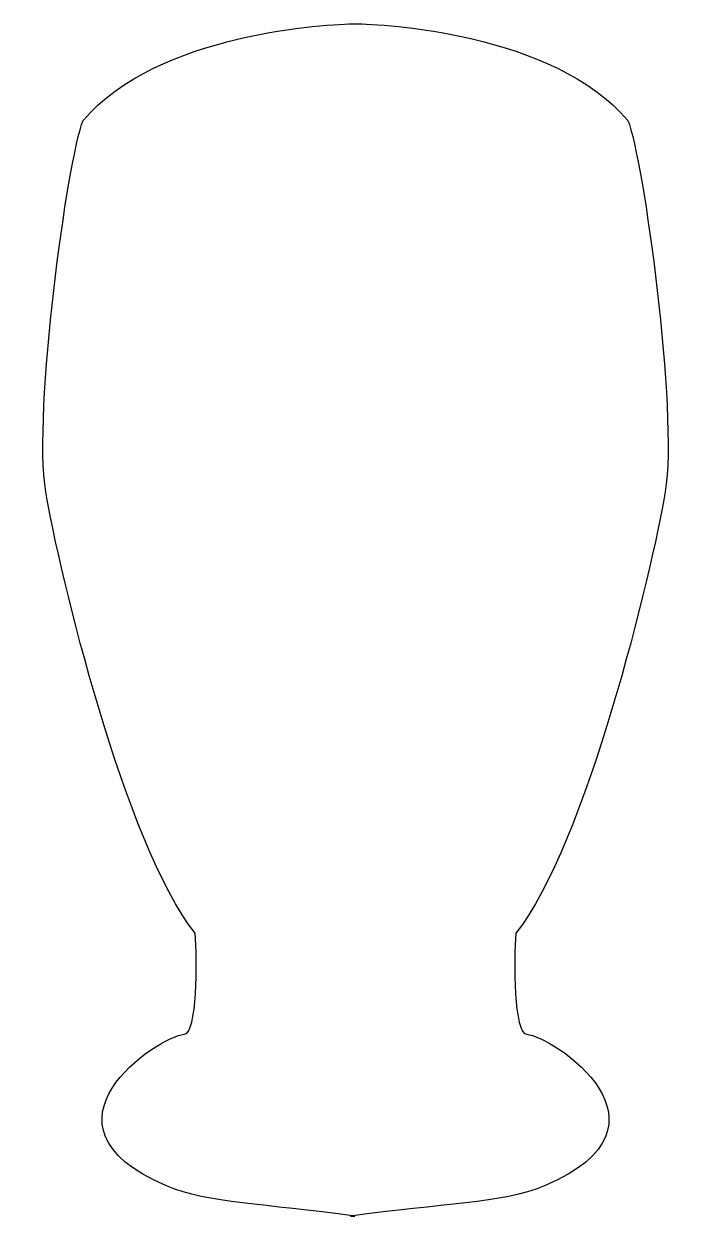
# Model space of a CAD drawing. Header units: centimetres. Extents: x -4 to 4, y -7.2 to 7.2.
import ezdxf

# ---------------------------------------------------------------- set-up
doc = ezdxf.new("R2010")
doc.units = ezdxf.units.CM
doc.header["$MEASUREMENT"] = 0
doc.layers.add('Camada 1', color=7, linetype='Continuous')

msp = doc.modelspace()

# ---------------------------------------------------------------- linework, layer by layer
at = {"layer": 'Camada 1'}
msp.add_open_spline([(-0.06175, -7.18049), (1.03548, -7.02457), (1.7634, -7.03277), (2.27539, -6.81597), (2.27539, -6.81597), (3.99478, -6.08789), (2.37397, -5.01101), (2.06372, -4.99034), (2.06372, -4.99034), (1.90497, -4.99034), (1.90497, -4.09076), (1.93143, -3.77326), (1.93143, -3.77326), (2.7781, -2.71493), (3.57185, 0.59236), (3.7306, 1.54486), (3.7306, 1.54486), (3.88935, 2.49736), (3.46602, 5.56653), (3.28081, 6.01632), (3.28081, 6.01632), (2.38123, 7.07465), (0.31748, 7.18049), (-0.00002, 7.18049), (-0.00002, 7.18049), (-0.31752, 7.18049), (-2.38127, 7.07466), (-3.28085, 6.01632), (-3.28085, 6.01632), (-3.46606, 5.56653), (-3.88939, 2.49736), (-3.73064, 1.54486), (-3.73064, 1.54486), (-3.57189, 0.59236), (-2.77814, -2.71493), (-1.93147, -3.77326), (-1.93147, -3.77326), (-1.90501, -4.09076), (-1.90501, -4.99034), (-2.06376, -4.99034), (-2.06376, -4.99034), (-2.37401, -5.011), (-3.99485, -6.08788), (-2.27543, -6.81597), (-2.27543, -6.81597), (-1.76341, -7.03277), (-1.10605, -7.02459), (-0.00882, -7.18049), (-0.00882, -7.18049), (-0.00882, -7.18049), (-0.06175, -7.18049), (-0.06175, -7.18049)], degree=3, knots=[0, 0, 0, 0, 0.07142857, 0.07142857, 0.07142857, 0.07142857, 0.14285714, 0.14285714, 0.14285714, 0.14285714, 0.21428571, 0.21428571, 0.21428571, 0.21428571, 0.28571429, 0.28571429, 0.28571429, 0.28571429, 0.35714286, 0.35714286, 0.35714286, 0.35714286, 0.42857143, 0.42857143, 0.42857143, 0.42857143, 0.5, 0.5, 0.5, 0.5, 0.57142857, 0.57142857, 0.57142857, 0.57142857, 0.64285714, 0.64285714, 0.64285714, 0.64285714, 0.71428571, 0.71428571, 0.71428571, 0.71428571, 0.78571429, 0.78571429, 0.78571429, 0.78571429, 0.85714286, 0.85714286, 0.85714286, 0.85714286, 1, 1, 1, 1], dxfattribs=at)

doc.saveas('drawing.dxf')
